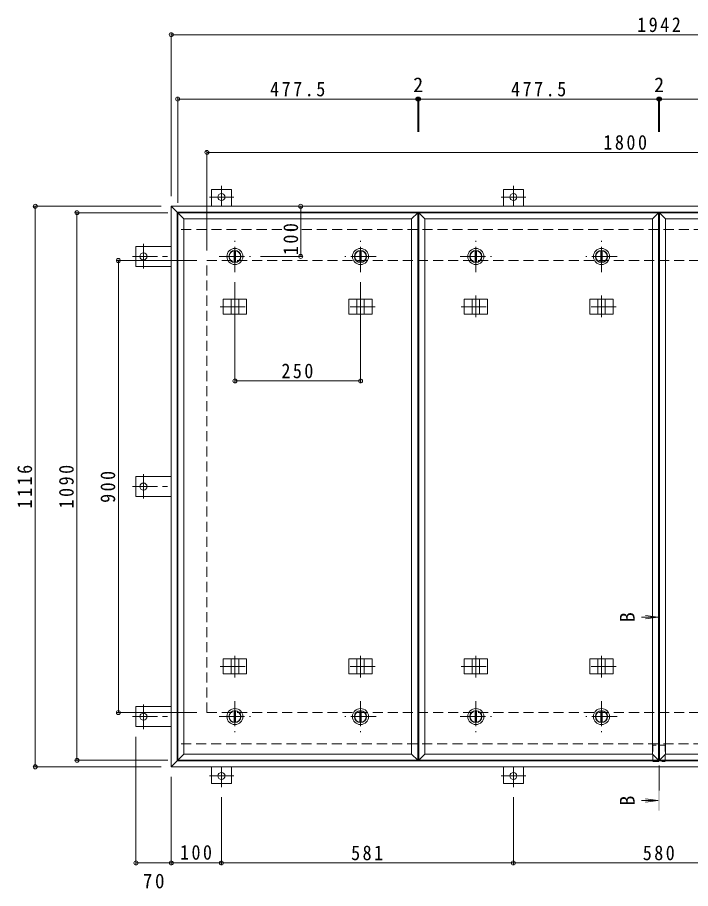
# Model space of a CAD drawing. Units: millimetres at full size, sheet at 1:10. Extents: x -2673 to 2748, y -1962 to 1828.
# Drawn here: x -2673 to -1333, y -97 to 1637 of the extents above; entities that cross this region are included whole.
import ezdxf
from ezdxf.enums import TextEntityAlignment as Align

# ---------------------------------------------------------------- set-up
doc = ezdxf.new("R2010")
doc.units = ezdxf.units.MM
doc.header["$LTSCALE"] = 10
doc.header["$PDMODE"] = 32
doc.header["$PDSIZE"] = 8
for name, pattern in [('CHAIN1', [8, 5, -1, 1, -1]), ('DASHED1', [1.8, 1.2, -0.6]), ('DASHED2', [3, 2, -1])]:
    doc.linetypes.add(name, pattern=pattern)
for name, color, linetype, lineweight in [('0-1_躯体', 2, 'DASHED2', 9), ('0-2_仕上', 3, 'Continuous', 9), ('0-3_建具', 4, 'Continuous', 9), ('0-5_寸法', 4, 'Continuous', 9), ('0-C', 2, 'Continuous', 9), ('0-E', 3, 'Continuous', 9), ('0-F', 7, 'Continuous', 9)]:
    doc.layers.add(name, color=color, linetype=linetype, lineweight=lineweight)
doc.styles.add('ＭＳ ゴシック', font='')
doc.styles.get('ＭＳ ゴシック').set_extended_font_data('MS Gothic')

msp = doc.modelspace()

# ---------------------------------------------------------------- linework, layer by layer
at = {"layer": '0-1_躯体'}
for p, q in [((-436.56, 1215.62), (-2354.56, 1215.62)), ((-2295.56, 1153.62), (-495.56, 1153.62)), ((-2295.56, 253.62), (-2295.56, 1153.62)), ((-2295.56, 253.62), (-495.56, 253.62)), ((-917.06, 191.62), (-2354.56, 191.62))]:
    msp.add_line(p, q, dxfattribs=at)
at = {"layer": '0-2_仕上'}
for p, q in [((-2341.56, 1236.62), (-2353.56, 1248.62)), ((-1876.06, 1248.62), (-2353.56, 1248.62)), ((-2353.56, 1248.62), (-2353.56, 158.62)), ((-1888.06, 1236.62), (-2341.56, 1236.62)), ((-2341.56, 1236.62), (-2341.56, 170.62)), ((-1876.06, 1248.62), (-1888.06, 1236.62)), ((-1888.06, 170.62), (-1888.06, 1236.62)), ((-1876.06, 158.62), (-1876.06, 1248.62)), ((-1862.06, 1236.62), (-1874.06, 1248.62)), ((-1396.56, 1248.62), (-1874.06, 1248.62)), ((-1874.06, 1248.62), (-1874.06, 158.62)), ((-1408.56, 1236.62), (-1862.06, 1236.62)), ((-1862.06, 1236.62), (-1862.06, 170.62)), ((-1396.56, 1248.62), (-1408.56, 1236.62)), ((-1408.56, 170.62), (-1408.56, 1236.62)), ((-1396.56, 158.62), (-1396.56, 1248.62)), ((-1382.56, 1236.62), (-1394.56, 1248.62)), ((-917.06, 1248.62), (-1394.56, 1248.62)), ((-1394.56, 1248.62), (-1394.56, 158.62)), ((-929.06, 1236.62), (-1382.56, 1236.62)), ((-1382.56, 1236.62), (-1382.56, 170.62)), ((-2341.56, 170.62), (-2353.56, 158.62)), ((-2353.56, 158.62), (-1876.06, 158.62)), ((-2341.56, 170.62), (-1888.06, 170.62)), ((-1876.06, 158.62), (-1888.06, 170.62)), ((-1862.06, 170.62), (-1874.06, 158.62)), ((-1874.06, 158.62), (-1396.56, 158.62)), ((-1862.06, 170.62), (-1408.56, 170.62)), ((-1396.56, 158.62), (-1408.56, 170.62)), ((-1382.56, 170.62), (-1394.56, 158.62)), ((-1394.56, 158.62), (-917.06, 158.62)), ((-1382.56, 170.62), (-929.06, 170.62))]:
    msp.add_line(p, q, dxfattribs=at)
at = {"layer": '0-3_建具', "color": 2}
for p, q in [((-2366.56, 1261.62), (-2354.56, 1249.62)), ((-424.56, 1261.62), (-2366.56, 1261.62)), ((-2366.56, 145.62), (-2366.56, 1261.62)), ((-436.56, 1249.62), (-2354.56, 1249.62)), ((-2354.56, 157.62), (-2354.56, 1249.62)), ((-2366.56, 145.62), (-2354.56, 157.62)), ((-436.56, 157.62), (-2354.56, 157.62)), ((-424.56, 145.62), (-2366.56, 145.62))]:
    msp.add_line(p, q, dxfattribs=at)
at = {"layer": '0-3_建具'}
for p, q in [((-2262.9, 1076.62), (-2262.9, 1046.62)), ((-2262.9, 1076.62), (-2216.72, 1076.62)), ((-2247.31, 1076.62), (-2247.31, 1046.62)), ((-2232.31, 1076.62), (-2232.31, 1046.62)), ((-2216.72, 1076.62), (-2216.72, 1046.62)), ((-1966.72, 1076.62), (-2012.9, 1076.62)), ((-2012.9, 1076.62), (-2012.9, 1046.62)), ((-1997.31, 1076.62), (-1997.31, 1046.62)), ((-1982.31, 1076.62), (-1982.31, 1046.62)), ((-1966.72, 1076.62), (-1966.72, 1046.62)), ((-1783.4, 1076.62), (-1783.4, 1046.62)), ((-1783.4, 1076.62), (-1737.22, 1076.62)), ((-1767.81, 1076.62), (-1767.81, 1046.62)), ((-1752.81, 1076.62), (-1752.81, 1046.62)), ((-1737.22, 1076.62), (-1737.22, 1046.62)), ((-1487.22, 1076.62), (-1533.4, 1076.62)), ((-1533.4, 1076.62), (-1533.4, 1046.62)), ((-1517.81, 1076.62), (-1517.81, 1046.62)), ((-1502.81, 1076.62), (-1502.81, 1046.62)), ((-1487.22, 1076.62), (-1487.22, 1046.62)), ((-2262.9, 1046.62), (-2216.72, 1046.62)), ((-1966.72, 1046.62), (-2012.9, 1046.62)), ((-1783.4, 1046.62), (-1737.22, 1046.62)), ((-1487.22, 1046.62), (-1533.4, 1046.62)), ((-2262.9, 330.62), (-2262.9, 360.62)), ((-2262.9, 360.62), (-2216.72, 360.62)), ((-2247.31, 330.62), (-2247.31, 360.62)), ((-2232.31, 330.62), (-2232.31, 360.62)), ((-2216.72, 330.62), (-2216.72, 360.62)), ((-1966.72, 360.62), (-2012.9, 360.62)), ((-2012.9, 330.62), (-2012.9, 360.62)), ((-1997.31, 330.62), (-1997.31, 360.62)), ((-1982.31, 330.62), (-1982.31, 360.62)), ((-1966.72, 330.62), (-1966.72, 360.62)), ((-1783.4, 330.62), (-1783.4, 360.62)), ((-1783.4, 360.62), (-1737.22, 360.62)), ((-1767.81, 330.62), (-1767.81, 360.62)), ((-1752.81, 330.62), (-1752.81, 360.62)), ((-1737.22, 330.62), (-1737.22, 360.62)), ((-1487.22, 360.62), (-1533.4, 360.62)), ((-1533.4, 330.62), (-1533.4, 360.62)), ((-1517.81, 330.62), (-1517.81, 360.62)), ((-1502.81, 330.62), (-1502.81, 360.62)), ((-1487.22, 330.62), (-1487.22, 360.62)), ((-2262.9, 330.62), (-2216.72, 330.62)), ((-1966.72, 330.62), (-2012.9, 330.62)), ((-1783.4, 330.62), (-1737.22, 330.62)), ((-1487.22, 330.62), (-1533.4, 330.62))]:
    msp.add_line(p, q, dxfattribs=at)
at = {"layer": '0-3_建具', "linetype": 'CHAIN1'}
for p, q in [((-2239.81, 1083.74), (-2239.81, 1040.5)), ((-1989.81, 1083.74), (-1989.81, 1040.5)), ((-1760.31, 1083.74), (-1760.31, 1040.5)), ((-1510.31, 1083.74), (-1510.31, 1040.5)), ((-2269.22, 1061.62), (-2210.4, 1061.62)), ((-1960.4, 1061.62), (-2019.22, 1061.62)), ((-1789.72, 1061.62), (-1730.9, 1061.62)), ((-1480.9, 1061.62), (-1539.72, 1061.62)), ((-2239.81, 323.5), (-2239.81, 366.74)), ((-1989.81, 323.5), (-1989.81, 366.74)), ((-1760.31, 323.5), (-1760.31, 366.74)), ((-1510.31, 323.5), (-1510.31, 366.74)), ((-2269.22, 345.62), (-2210.4, 345.62)), ((-1960.4, 345.62), (-2019.22, 345.62)), ((-1789.72, 345.62), (-1730.9, 345.62)), ((-1480.9, 345.62), (-1539.72, 345.62))]:
    msp.add_line(p, q, dxfattribs=at)
at = {"layer": '0-5_寸法'}
for p, q in [((-1397.56, 443.38), (-1430.33, 443.38)), ((-1397.56, 443.38), (-1422.35, 446.64)), ((-1397.56, 443.38), (-1422.35, 440.11)), ((-1397.56, 78.31), (-1430.33, 78.31)), ((-1397.56, 78.31), (-1422.35, 81.57)), ((-1397.56, 78.31), (-1422.35, 75.05))]:
    msp.add_line(p, q, dxfattribs=at)
at = {"layer": '0-5_寸法', "linetype": 'CHAIN1'}
msp.add_line((-1395.56, 98.31), (-1395.56, 423.38), dxfattribs=at)
at = {"layer": '0-5_寸法', "color": 7, "linetype": 'DASHED1'}
for q in [(-1407.86, 188.42), (-1383.26, 156.42)]:
    msp.add_line((-1383.26, 188.42), q, dxfattribs=at)
msp.add_lwpolyline([(-1407.86, 188.42), (-1407.86, 156.42), (-1383.26, 156.42)], dxfattribs=at)
at = {"layer": '0-5_寸法'}
for points in [[(-1393.56, 463.38), (-1397.56, 463.38), (-1393.56, 423.38), (-1397.56, 423.38)], [(-1397.56, 58.31), (-1393.56, 58.31), (-1397.56, 98.31), (-1393.56, 98.31)]]:
    msp.add_solid(points, dxfattribs=at)
at = {"layer": '0-C', "linetype": 'CHAIN1'}
for p, q in [((-2239.81, 1130.62), (-2239.81, 1192.62)), ((-1989.81, 1130.62), (-1989.81, 1192.62)), ((-1760.31, 1130.62), (-1760.31, 1192.62)), ((-1510.31, 1130.62), (-1510.31, 1192.62)), ((-2270.81, 1161.62), (-2208.81, 1161.62)), ((-1958.81, 1161.62), (-2020.81, 1161.62)), ((-1791.31, 1161.62), (-1729.31, 1161.62)), ((-1479.31, 1161.62), (-1541.31, 1161.62)), ((-2239.81, 276.62), (-2239.81, 214.62)), ((-1989.81, 276.62), (-1989.81, 214.62)), ((-1760.31, 276.62), (-1760.31, 214.62)), ((-1510.31, 276.62), (-1510.31, 214.62)), ((-2270.81, 245.62), (-2208.81, 245.62)), ((-1958.81, 245.62), (-2020.81, 245.62)), ((-1791.31, 245.62), (-1729.31, 245.62)), ((-1479.31, 245.62), (-1541.31, 245.62))]:
    msp.add_line(p, q, dxfattribs=at)
at = {"layer": '0-C'}
for p, q in [((-2241.31, 1173.02), (-2241.31, 1150.22)), ((-2238.31, 1173.02), (-2238.31, 1150.22)), ((-1991.31, 1173.02), (-1991.31, 1150.22)), ((-1988.31, 1173.02), (-1988.31, 1150.22)), ((-1761.81, 1173.02), (-1761.81, 1150.22)), ((-1758.81, 1173.02), (-1758.81, 1150.22)), ((-1511.81, 1173.02), (-1511.81, 1150.22)), ((-1508.81, 1173.02), (-1508.81, 1150.22)), ((-2241.31, 234.22), (-2241.31, 257.02)), ((-2238.31, 234.22), (-2238.31, 257.02)), ((-1991.31, 234.22), (-1991.31, 257.02)), ((-1988.31, 234.22), (-1988.31, 257.02)), ((-1761.81, 234.22), (-1761.81, 257.02)), ((-1758.81, 234.22), (-1758.81, 257.02)), ((-1511.81, 234.22), (-1511.81, 257.02)), ((-1508.81, 234.22), (-1508.81, 257.02))]:
    msp.add_line(p, q, dxfattribs=at)
for centre, radius in [((-2239.81, 1161.62), 16), ((-2239.81, 1161.62), 12), ((-2239.81, 1161.62), 11.5), ((-1989.81, 1161.62), 16), ((-1989.81, 1161.62), 12), ((-1989.81, 1161.62), 11.5), ((-1760.31, 1161.62), 16), ((-1760.31, 1161.62), 12), ((-1760.31, 1161.62), 11.5), ((-1510.31, 1161.62), 16), ((-1510.31, 1161.62), 12), ((-1510.31, 1161.62), 11.5), ((-2239.81, 245.62), 16), ((-1989.81, 245.62), 16), ((-1760.31, 245.62), 16), ((-1510.31, 245.62), 16), ((-2239.81, 245.62), 12), ((-2239.81, 245.62), 11.5), ((-1989.81, 245.62), 12), ((-1989.81, 245.62), 11.5), ((-1760.31, 245.62), 12), ((-1760.31, 245.62), 11.5), ((-1510.31, 245.62), 12), ((-1510.31, 245.62), 11.5)]:
    msp.add_circle(centre, radius, dxfattribs=at)
at = {"layer": '0-E', "linetype": 'CHAIN1'}
for p, q in [((-2266.56, 1301.98), (-2266.56, 1261.82)), ((-1685.56, 1301.98), (-1685.56, 1261.82)), ((-2241.72, 1279.82), (-2290.61, 1279.82)), ((-1660.72, 1279.82), (-1709.61, 1279.82)), ((-2421.76, 1186.46), (-2421.76, 1137.57)), ((-2443.92, 1161.62), (-2366.56, 1161.62)), ((-2421.76, 728.46), (-2421.76, 679.57)), ((-2443.92, 703.62), (-2366.56, 703.62)), ((-2421.76, 220.78), (-2421.76, 269.67)), ((-2443.92, 245.62), (-2366.56, 245.62)), ((-2266.56, 105.26), (-2266.56, 145.42)), ((-1685.56, 105.26), (-1685.56, 145.42)), ((-2241.72, 127.42), (-2290.61, 127.42)), ((-1660.72, 127.42), (-1709.61, 127.42))]:
    msp.add_line(p, q, dxfattribs=at)
at = {"layer": '0-E'}
for p, q in [((-2246.56, 1294.82), (-2286.56, 1294.82)), ((-2286.56, 1261.62), (-2286.56, 1294.82)), ((-2246.56, 1261.62), (-2246.56, 1294.82)), ((-1665.56, 1294.82), (-1705.56, 1294.82)), ((-1705.56, 1261.62), (-1705.56, 1294.82)), ((-1665.56, 1261.62), (-1665.56, 1294.82)), ((-2436.76, 1181.62), (-2436.76, 1141.62)), ((-2366.56, 1181.62), (-2436.76, 1181.62)), ((-2366.56, 1141.62), (-2436.76, 1141.62)), ((-2436.76, 723.62), (-2436.76, 683.62)), ((-2366.56, 723.62), (-2436.76, 723.62)), ((-2366.56, 683.62), (-2436.76, 683.62)), ((-2436.76, 225.62), (-2436.76, 265.62)), ((-2366.56, 265.62), (-2436.76, 265.62)), ((-2366.56, 225.62), (-2436.76, 225.62)), ((-2286.56, 145.62), (-2286.56, 112.42)), ((-2246.56, 145.62), (-2246.56, 112.42)), ((-1705.56, 145.62), (-1705.56, 112.42)), ((-1665.56, 145.62), (-1665.56, 112.42)), ((-2246.56, 112.42), (-2286.56, 112.42)), ((-1665.56, 112.42), (-1705.56, 112.42))]:
    msp.add_line(p, q, dxfattribs=at)
for centre in [(-2266.56, 1279.82), (-1685.56, 1279.82), (-2421.76, 1161.62), (-2421.76, 703.62), (-2421.76, 245.62), (-2266.56, 127.42), (-1685.56, 127.42)]:
    msp.add_circle(centre, 7, dxfattribs=at)
at = {"layer": '0-F'}
for p, q in [((-2366.56, 1606.01), (-2366.56, 1281.62)), ((-2366.56, 1603.01), (-424.56, 1603.01)), ((-2353.56, 1478.02), (-2353.56, 1268.62)), ((-2353.56, 1475.02), (-1876.06, 1475.02)), ((-1876.06, 1478.02), (-1876.06, 1409.71)), ((-1876.06, 1475.02), (-1874.06, 1475.02)), ((-1874.06, 1478.02), (-1874.06, 1409.71)), ((-1874.06, 1475.02), (-1396.56, 1475.02)), ((-1396.56, 1478.02), (-1396.56, 1409.71)), ((-1396.56, 1475.02), (-1394.56, 1475.02)), ((-1394.56, 1478.02), (-1394.56, 1409.71)), ((-1394.56, 1475.02), (-917.06, 1475.02)), ((-2295.56, 1371.74), (-2295.56, 1173.62)), ((-2295.56, 1368.74), (-495.56, 1368.74)), ((-2640.17, 1261.62), (-2386.56, 1261.62)), ((-2637.17, 1261.62), (-2637.17, 145.62)), ((-2108.89, 1261.62), (-2108.89, 1161.62)), ((-2557.28, 1248.62), (-2373.56, 1248.62)), ((-2554.28, 158.62), (-2554.28, 1248.62)), ((-2474.7, 1153.62), (-2315.56, 1153.62)), ((-2471.7, 253.62), (-2471.7, 1153.62)), ((-2105.89, 1161.62), (-2188.81, 1161.62)), ((-2239.81, 910.79), (-2239.81, 1110.62)), ((-1989.81, 910.79), (-1989.81, 1110.62)), ((-2239.81, 913.79), (-1989.81, 913.79)), ((-2474.7, 253.62), (-2315.56, 253.62)), ((-2436.76, -48.71), (-2436.76, 205.62)), ((-2557.28, 158.62), (-2373.56, 158.62)), ((-2640.17, 145.62), (-2386.56, 145.62)), ((-2366.56, -48.71), (-2366.56, 125.62)), ((-2266.56, -48.71), (-2266.56, 85.26)), ((-1685.56, -48.71), (-1685.56, 85.26)), ((-2436.76, -45.71), (-2366.56, -45.71)), ((-2366.56, -45.71), (-2266.56, -45.71)), ((-1685.56, -45.71), (-2266.56, -45.71)), ((-1105.56, -45.71), (-1685.56, -45.71))]:
    msp.add_line(p, q, dxfattribs=at)
for p in [(-2366.56, 1603.01), (-2353.56, 1475.02), (-1876.06, 1475.02), (-1874.06, 1475.02), (-1396.56, 1475.02), (-1394.56, 1475.02), (-2295.56, 1368.74), (-2637.17, 1261.62), (-2554.28, 1248.62), (-2108.89, 1261.62), (-2108.89, 1161.62), (-2471.7, 1153.62), (-2239.81, 913.79), (-1989.81, 913.79), (-2471.7, 253.62), (-2554.28, 158.62), (-2637.17, 145.62), (-2436.76, -45.71), (-2366.56, -45.71), (-2266.56, -45.71), (-1685.56, -45.71)]:
    msp.add_point(p, dxfattribs=at)

# ---------------------------------------------------------------- texts
at = {"layer": '0-5_寸法', "color": 2, "style": 'ＭＳ ゴシック'}
for p in [(-1435.43, 433.38), (-1435.43, 68.31)]:
    msp.add_text('B', height=29.33, rotation=90, dxfattribs=at).set_placement(p, align=Align.BOTTOM_LEFT)
at = {"layer": '0-F', "color": 2, "style": 'ＭＳ ゴシック'}
for p in [(-1885.06, 1480.02), (-1405.56, 1480.02)]:
    msp.add_text('2', height=29.33, dxfattribs=at).set_placement(p, align=Align.BOTTOM_LEFT)
at = {"layer": '0-F', "color": 2, "char_height": 29.33, "attachment_point": 7, "style": 'ＭＳ ゴシック'}
for s, insert in [('\\T1.28;\\W0.9;1942', (-1439.31, 1608.01)), ('\\T1.28;\\W0.9;477.5', (-2169.81, 1480.02)), ('\\T1.28;\\W0.9;477.5', (-1690.31, 1480.02)), ('\\T1.28;\\W0.9;1800', (-1506.58, 1373.74)), ('\\T1.27;\\W0.9;250', (-2147.31, 918.79)), ('\\T1.27;\\W0.9;100', (-2349.06, -39.71)), ('\\T1.27;\\W0.9;581', (-2008.56, -40.71)), ('\\T1.27;\\W0.9;580', (-1428.06, -40.71)), ('\\T1.27;\\W0.95;70', (-2422.91, -96.78))]:
    msp.add_mtext(s, dxfattribs=dict(at, insert=insert))
at = {"layer": '0-F', "color": 2, "char_height": 29.33, "attachment_point": 7, "rotation": 90, "style": 'ＭＳ ゴシック'}
for s, insert in [('\\T1.27;\\W0.9;100', (-2113.69, 1164.4)), ('\\T1.28;\\W0.9;1116', (-2643.17, 659.87)), ('\\T1.28;\\W0.9;1090', (-2560.28, 659.87)), ('\\T1.27;\\W0.9;900', (-2477.7, 671.12))]:
    msp.add_mtext(s, dxfattribs=dict(at, insert=insert))

doc.saveas('drawing.dxf')
